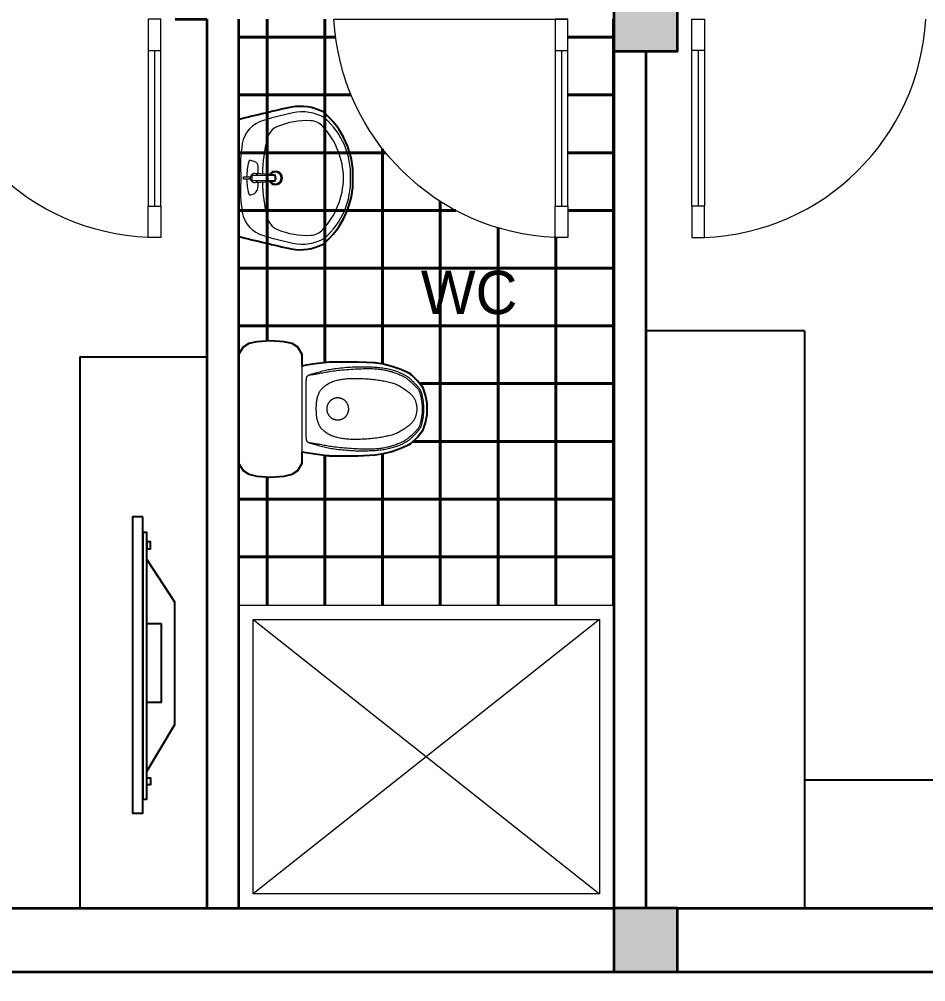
# Model space of a CAD drawing. Header units: millimetres. Extents: x -529782 to -142003, y -492574 to -273331.
# Drawn here: x -456182 to -453042, y -292472 to -289138 of the extents above; entities that cross this region are included whole.
import ezdxf

# ---------------------------------------------------------------- set-up
doc = ezdxf.new("R2010")
doc.units = ezdxf.units.MM
doc.header["$LTSCALE"] = 500
doc.header["$MEASUREMENT"] = 0
doc.header["$PDMODE"] = 3
doc.linetypes.add('CENTER', pattern=[2, 1.25, -0.25, 0.25, -0.25])
doc.linetypes.add('DASHED', pattern=[0.75, 0.5, -0.25])
doc.layers.get('0').update_dxf_attribs({"linetype": 'CONTINUOUS', "lineweight": 13})
doc.layers.get('Defpoints').update_dxf_attribs({"color": 255, "linetype": 'CONTINUOUS', "lineweight": 13})
for name, color, linetype, lineweight in [('1.cat 30', 30, 'CONTINUOUS', 35), ('1.cot', 2, 'CONTINUOUS', 35), ('4.dim 08', 8, 'CONTINUOUS', 13), ('7.tim 67', 67, 'CENTER', 9), ('9.text \xad white', 7, 'CONTINUOUS', 15), ('CA.dim 08', 251, 'CONTINUOUS', 13), ('CA.noi that 15', 15, 'CONTINUOUS', 9), ('noithat', 15, 'CONTINUOUS', 9), ('RAT MANH', 250, 'CONTINUOUS', 40)]:
    doc.layers.add(name, color=color, linetype=linetype, lineweight=lineweight)
doc.layers.add('NTHT', color=5, linetype='CONTINUOUS')
doc.styles.add('CA.JSC1', font='')
doc.styles.get("Standard").update_dxf_attribs({"font": 'txt.shx', "width": 0.9})
doc.styles.get('CA.JSC1').set_extended_font_data('.VnAvantH')
doc.dimstyles.new('CA 50', dxfattribs={"dimscale": 0, "dimtxt": 100, "dimasz": 50, "dimexe": 50, "dimexo": 0, "dimgap": 25, "dimtad": 1, "dimdec": 0, "dimzin": 0, "dimdsep": 46, "dimtxsty": 'Standard', "dimblk": 'ARCHTICK', "dimcen": 0.09, "dimdle": 50, "dimclrd": 256, "dimclre": 256, "dimclrt": 7, "dimadec": 0, "dimazin": 0, "dimtfac": 1, "dimtdec": 0, "dimtix": 1, "dimtmove": 2, "dimatfit": 3, "dimldrblk": 'DOT', "dimfxl": 1, "dimtolj": 1, "dimtzin": 0, "dimarcsym": 0})

# ---------------------------------------------------------------- blocks, each defined once
blk = doc.blocks.new('A$C2BDB356E')
at = {"layer": 'noithat', "color": 135, "linetype": 'Continuous'}
for p, q in [((0.0007344302721321583, 599.9999563574092), (0.0007344302721321583, 699.9999563574092)), ((0.0007344302721321583, 699.9999563574092), (40.00073443027213, 699.9999563574092)), ((40.00073443027213, 699.9999563574092), (40.00073443027213, 599.9999563574092)), ((40.00073443027213, 599.9999563574092), (0.0007344302721321583, 599.9999563574092)), ((0.0007344302721321583, 99.99995635740925), (0.0007344302721321583, -4.364259075373411e-05)), ((40.00073443027213, 99.99995635740925), (0.0007344302721321583, 99.99995635740925)), ((40.00073443027213, -4.364259075373411e-05), (40.00073443027213, 99.99995635740925)), ((0.0007344302721321583, -4.364259075373411e-05), (40.00073443027213, -4.364259075373411e-05))]:
    blk.add_line(p, q, dxfattribs=at)
at = {"layer": 'noithat', "color": 8, "linetype": 'Continuous'}
for p, q in [((0.0007344302721321583, 99.99995635740925), (0.0007344302721321583, 599.9999563574092)), ((20.00073443027213, 599.9999563574092), (20.00073443027213, 99.99995635740925)), ((40.00073443027213, 599.9999563574092), (40.00073443027213, 99.99995635740925))]:
    blk.add_line(p, q, dxfattribs=at)
at = {"layer": 'noithat', "color": 1, "linetype": 'Continuous'}
blk.add_arc((10.18820847296689, 740.3098040898665), 740.9098847954065, 272.306074052381, 356.8812333185894, dxfattribs=at)
blk = doc.blocks.new('XB')
at = {"layer": 'CA.noi that 15'}
for points in [[(-9.094947017729282e-13, -244.9999999999995), (208.8954361495862, -244.9999999999995), (237.2925287717289, -227.394719377834), (251.4910685635441, -206.0861382490939), (258.5903449787074, -175.3070756266006), (262.5, -122.5), (258.5903449787074, -69.69292437339845), (251.4910685635441, -38.91386175090565), (237.2925287717289, -17.60528062216554), (208.8954361495862, 0), (0, 0), (-208.8954361495871, 0), (-237.2925287717308, -17.60528062216554), (-251.4910685635441, -38.91386175090565), (-258.5903449787093, -69.69292437339845), (-262.5, -122.5), (-258.5903449787093, -175.3070756266006), (-251.4910685635441, -206.0861382490939), (-237.2925287717308, -227.394719377834), (-208.8954361495871, -244.9999999999995)], [(-38.12755352953536, -702.979022871189), (-42.16950027680332, -702.2574803312175), (-45.98567134152245, -701.5074583245412), (-49.5790804289777, -700.729298482966), (-52.95274124445359, -699.923342438298), (-56.10966749323461, -699.0899318223428), (-59.05287288060572, -698.2294082669064), (-61.78537111185051, -697.3421134037942), (-64.3101758922553, -696.4283888648126), (-66.63704503162444, -695.4842888694538), (-68.80271275785026, -694.4887179879563), (-70.8506574033454, -693.4162933782457), (-72.82435730052384, -692.2416321982466), (-74.76729078179778, -690.9393516058847), (-76.72293617958121, -689.4840687590852), (-78.73477182628676, -687.8504008157729), (-80.84627605432661, -686.0129649338735), (-83.08950568948694, -683.9562778420052), (-85.45083153103633, -681.7044545515585), (-87.90520287161507, -679.2915096446175), (-90.42756900386439, -676.7514577032659), (-92.99287922042413, -674.1183133095876), (-95.5760828139355, -671.4260910456665), (-98.15212907703881, -668.7088054935864), (-100.6959673023753, -666.0004712354312), (-103.1858272320546, -663.3276435114369), (-105.6130604060691, -660.6870401944493), (-107.9722988138788, -658.0679198154658), (-110.2581744449449, -655.4595409054846), (-112.4653192887295, -652.8511619955034), (-114.5883653346928, -650.2320416165201), (-116.6219445722963, -647.5914382995325), (-118.5606889910014, -644.918610575538), (-120.4025110318612, -642.2016234906052), (-122.1584449422976, -639.4237681510833), (-123.8428054213264, -636.5671421783916), (-125.4699071679611, -633.6138431939492), (-127.0540648812166, -630.5459688191759), (-128.6095932601074, -627.3456166754909), (-130.1508070036484, -623.9948843843138), (-131.6920208108545, -620.4758695670637), (-133.2430760365014, -616.7781291724755), (-134.7959206584151, -612.9210574585438), (-136.3380293101827, -608.9315080105787), (-137.8568766253916, -604.83633441389), (-139.3399372376293, -600.6623902537879), (-140.7746857804832, -596.4365291155823), (-142.1485968875409, -592.185604584583), (-143.4491451923891, -587.9364702461), (-144.6667875602297, -583.7076252386182), (-145.8039097827204, -579.4841509133203), (-146.8658798831329, -575.2427741745635), (-147.8580658847395, -570.9602219267051), (-148.785835810811, -566.6132210741032), (-149.6545576846197, -562.1784985211145), (-150.4695995294378, -557.6327811720967), (-151.2363293685362, -552.9527959314073), (-151.9580276641186, -548.1167615624722), (-152.629624634113, -543.1088642649927), (-153.243962935378, -537.9147820977378), (-153.793885224773, -532.5201931194772), (-154.2722341591575, -526.9107753889803), (-154.6718523953905, -521.0722069650169), (-154.9855825903305, -514.9901659063564), (-155.206267400838, -508.6503302717686), (-155.3288370405953, -502.0428537262937), (-155.3565719505846, -495.1757923600576), (-155.2948401286117, -488.0616778694568), (-155.1490095724821, -480.7130419508885), (-154.9244482800023, -473.1424163007491), (-154.6265242489781, -465.3623326154357), (-154.260605477215, -457.3853225913447), (-153.8320599625199, -449.2239179248729), (-153.3459574805975, -440.8998998787533), (-152.8061749187523, -432.4720479810615), (-152.2162909421882, -424.0083913262081), (-151.5798842161098, -415.5769590086052), (-150.9005334057201, -407.2457801226633), (-150.1818171762238, -399.0828837627946), (-149.4273141928243, -391.1562990234102), (-148.6406031207257, -383.534054998921), (-147.8249644072762, -376.2686653779242), (-146.9824856283994, -369.3505822257575), (-146.1149561421635, -362.7547422019452), (-145.2241653066358, -356.456081966011), (-144.3119024798848, -350.4295381774787), (-143.3799570199776, -344.6500474958711), (-142.4301182849822, -339.0925465807131), (-141.464175632967, -333.731972091528), (-140.4860059703346, -328.5489297761337), (-139.5078363968332, -323.5467017355263), (-138.543981560545, -318.7342391589959), (-137.6087561095533, -314.1204932358332), (-136.7164746919402, -309.714415155328), (-135.8814519557895, -305.5249561067712), (-135.118002549184, -301.5610672794523), (-134.4404411202063, -297.8316998626624), (-133.8589072117784, -294.3443131779031), (-133.3668399461826, -291.1003990755235), (-132.9535033405396, -288.0999575380847), (-132.6081614119707, -285.3429885481473), (-132.3200781775963, -282.8294920882727), (-132.0785176545382, -280.5594681410216), (-131.8727438599171, -278.5329166889551), (-131.6920208108545, -276.7498377146335), (-131.5259107402044, -275.2054572376469), (-131.3651687437582, -273.8759054257011), (-131.2008481330399, -272.7325384835308), (-131.0240022195735, -271.7467126158699), (-130.8256843148829, -270.8897840274535), (-130.5969477304934, -270.1331089230157), (-130.3288457779286, -269.448043507291), (-130.0124317687128, -268.8059439850144), (-129.6408465754389, -268.1829405209846), (-129.2155813149752, -267.5742591202588), (-128.7402146652589, -266.9798997479588), (-128.2183253042263, -266.3998623692069), (-127.6534919098149, -265.8341469491243), (-127.0492931599611, -265.2827534528333), (-126.4093077326015, -264.7456818454552), (-125.7371143056739, -264.2229320921119), (-125.0348004402467, -263.7153992861558), (-124.2984892299155, -263.2275590338577), (-123.5228126514098, -262.764782069718), (-122.7024026814565, -262.332439128239), (-121.8318912967848, -261.9359009439208), (-120.9059104741223, -261.5805382512649), (-119.9190921901977, -261.2717217847726), (-118.8660684217393, -261.0148222789444), (-117.7120723731346, -260.8131218522158), (-116.3047421594129, -260.6615481587573), (-114.462317123262, -260.5529402366724), (-112.0030366073711, -260.4801371240665), (-108.7451399544289, -260.4359778590429), (-104.506866507123, -260.4133014797067), (-99.10645560814328, -260.4049470241616), (-92.36214660017686, -260.4037535305124), (-84.1542568264299, -260.4037535305124), (-74.61141563217325, -260.4037535305124), (-63.92433036319335, -260.4037535305124), (-52.28370836527756, -260.4037535305124), (-39.88025698421325, -260.4037535305124), (-26.90468356578731, -260.4037535305124), (-13.54769545578711, -260.4037535305124), (0, -260.4037535305124), (13.54769545578711, -260.4037535305124), (26.90468356578731, -260.4037535305124), (39.88025698421325, -260.4037535305124), (52.28370836527756, -260.4037535305124), (63.92433036319335, -260.4037535305124), (74.6114156321728, -260.4037535305124), (84.1542568264299, -260.4037535305124), (92.3621466001764, -260.4037535305124), (99.10645560814191, -260.4049470241616), (104.5068665071221, -260.4133014797067), (108.7451399544275, -260.4359778590429), (112.0030366073702, -260.4801371240665), (114.4623171232611, -260.5529402366728), (116.3047421594119, -260.6615481587573), (117.7120723731337, -260.8131218522162), (118.8660684217389, -261.0148222789444), (119.9190921901977, -261.2717217847726), (120.9059104741223, -261.5805382512649), (121.8318912967848, -261.9359009439208), (122.7024026814565, -262.332439128239), (123.5228126514098, -262.764782069718), (124.2984892299155, -263.2275590338577), (125.0348004402467, -263.7153992861558), (125.7371143056739, -264.2229320921119), (126.409307732602, -264.7456818454552), (127.0492931599611, -265.2827534528328), (127.6534919098149, -265.8341469491243), (128.2183253042263, -266.3998623692064), (128.7402146652589, -266.9798997479588), (129.2155813149752, -267.5742591202584), (129.6408465754384, -268.1829405209842), (130.0124317687118, -268.8059439850144), (130.3288457779277, -269.448043507291), (130.5969477304925, -270.1331089230157), (130.8256843148824, -270.8897840274535), (131.0240022195726, -271.7467126158699), (131.200848133039, -272.7325384835308), (131.3651687437577, -273.8759054257011), (131.5259107402039, -275.2054572376469), (131.6920208108536, -276.7498377146335), (131.8727438599167, -278.5329166889551), (132.0785176545378, -280.5594681410216), (132.3200781775959, -282.8294920882727), (132.6081614119698, -285.3429885481473), (132.9535033405391, -288.0999575380847), (133.3668399461822, -291.1003990755235), (133.8589072117779, -294.3443131779031), (134.4404411202054, -297.8316998626624), (135.1180025491835, -301.5610672794523), (135.8814519557895, -305.5249561067712), (136.7164746919402, -309.714415155328), (137.6087561095528, -314.1204932358332), (138.543981560545, -318.7342391589959), (139.5078363968328, -323.5467017355263), (140.4860059703346, -328.5489297761337), (141.464175632967, -333.731972091528), (142.4301182849822, -339.0925465807131), (143.3799570199776, -344.6500474958711), (144.3119024798848, -350.4295381774782), (145.2241653066358, -356.456081966011), (146.1149561421635, -362.7547422019452), (146.9824856283994, -369.3505822257575), (147.8249644072762, -376.2686653779238), (148.6406031207248, -383.534054998921), (149.4273141928234, -391.1562990234102), (150.1818171762225, -399.0828837627951), (150.9005334057192, -407.2457801226637), (151.5798842161084, -415.5769590086052), (152.2162909421872, -424.0083913262083), (152.8061749187514, -432.4720479810617), (153.3459574805961, -440.8998998787536), (153.832059962519, -449.2239179248729), (154.2606054772145, -457.3853225913444), (154.6265242489771, -465.3623326154354), (154.9244482800013, -473.1424163007489), (155.1490095724812, -480.7130419508883), (155.2948401286108, -488.0616778694566), (155.3565719505837, -495.1757923600574), (155.3288370405944, -502.0428537262935), (155.2062674008371, -508.6503302717686), (154.9855825903301, -514.9901659063567), (154.6718523953896, -521.0722069650171), (154.2722341591571, -526.9107753889805), (153.7938852247726, -532.5201931194774), (153.2439629353771, -537.914782097738), (152.6296246341121, -543.1088642649929), (151.9580276641182, -548.1167615624724), (151.2363293685357, -552.9527959314073), (150.4695995294369, -557.6327811720967), (149.6545576846192, -562.1784985211145), (148.7858358108101, -566.6132210741032), (147.8580658847386, -570.9602219267051), (146.8658798831325, -575.2427741745635), (145.8039097827195, -579.4841509133203), (144.6667875602288, -583.7076252386182), (143.4491451923882, -587.9364702461), (142.14859688754, -592.185604584583), (140.7746857804827, -596.4365291155821), (139.3399372376289, -600.6623902537879), (137.8568766253911, -604.83633441389), (136.3380293101818, -608.9315080105785), (134.7959206584142, -612.9210574585436), (133.243076036501, -616.7781291724755), (131.6920208108536, -620.4758695670637), (130.150807003648, -623.9948843843138), (128.609593260107, -627.3456166754909), (127.0540648812162, -630.5459688191759), (125.4699071679606, -633.6138431939492), (123.8428054213259, -636.5671421783916), (122.1584449422976, -639.4237681510833), (120.4025110318607, -642.2016234906055), (118.5606889910014, -644.918610575538), (116.6219445722963, -647.5914382995322), (114.5883653346928, -650.2320416165198), (112.4653192887295, -652.8511619955034), (110.2581744449449, -655.4595409054846), (107.9722988138783, -658.0679198154658), (105.6130604060686, -660.6870401944491), (103.1858272320546, -663.3276435114367), (100.6959673023744, -666.0004712354312), (98.15212907703835, -668.7088054935864), (95.57608281393459, -671.4260910456667), (92.99287922042322, -674.1183133095876), (90.42756900386348, -676.7514577032659), (87.90520287161416, -679.2915096446177), (85.45083153103542, -681.7044545515587), (83.08950568948603, -683.9562778420052), (80.84627605432615, -686.0129649338735), (78.7347718262854, -687.8504008157729), (76.7229361795803, -689.4840687590852), (74.76729078179687, -690.9393516058847), (72.82435730052293, -692.2416321982466), (70.85065740334448, -693.4162933782457), (68.80271275784935, -694.4887179879563), (66.63704503162353, -695.4842888694538), (64.31017589225439, -696.4283888648126), (61.78537111185005, -697.3421134037944), (59.05287288060526, -698.2294082669064), (56.10966749323416, -699.0899318223428), (52.95274124445314, -699.923342438298), (49.5790804289777, -700.7292984829662), (45.98567134152245, -701.5074583245412), (42.16950027680332, -702.2574803312175), (38.12755352953536, -702.979022871189), (33.86208612422843, -703.6693188547154), (29.3964280045675, -704.3158993603165), (24.75917784403191, -704.903870008578), (19.97893431610009, -705.4183364200853), (15.0842960942523, -705.8444042154238), (10.10386185196649, -706.1671790151788), (5.066230262722911, -706.371766439936), (0, -706.4432721102805), (-5.066230262722911, -706.3717664399362), (-10.10386185196694, -706.167179015179), (-15.0842960942523, -705.844404215424), (-19.97893431610055, -705.4183364200856), (-24.75917784403191, -704.9038700085782), (-29.3964280045675, -704.3158993603167), (-33.86208612422888, -703.6693188547156)]]:
    blk.add_lwpolyline(points, close=True, dxfattribs=at)
for points in [[(-165.1062985557201, -244.9999999999995), (-166.1219445572806, -250.8416357187966), (-167.1349270092719, -256.8371154334773), (-168.1425823621239, -262.970512615781), (-169.1422470662683, -269.225900737446), (-170.1312575721345, -275.5873532702112), (-171.1069503301537, -282.038943685815), (-172.0666617907568, -288.5647454559962), (-173.0077284043732, -295.1488320524936), (-173.9261723287027, -301.7949924241848), (-174.8127585505144, -308.5858774284998), (-175.6569377638452, -315.6238534000081), (-176.4481606627337, -323.0112866732793), (-177.1758779412162, -330.850543582882), (-177.8295402933304, -339.2439904633866), (-178.3985984131141, -348.2939936493613), (-178.8725029946049, -358.102919475376), (-179.2436389773852, -368.7243043659037), (-179.5161282832223, -380.0163651050348), (-179.6970270794277, -391.7884885667627), (-179.7933915333138, -403.8500616250817), (-179.8122778121924, -416.0104711539857), (-179.760742083376, -428.0791040274685), (-179.6458405141771, -439.8653471195244), (-179.4746292719069, -451.1785873041474), (-179.2533546610703, -461.8626614537495), (-178.98502353494, -471.8992064344154), (-178.6718328839806, -481.3043091106485), (-178.315979698657, -490.0940563469517), (-177.9196609694341, -498.284535007828), (-177.4850736867775, -505.8918319577806), (-177.0144148411509, -512.9320340613126), (-176.50988142302, -519.4212281829268), (-175.9729947203023, -525.3836363402806), (-175.4025732107275, -530.8760211636481), (-174.7967596694789, -535.9632804364571), (-174.1536968717392, -540.7103119421361), (-173.471527592691, -545.1820134641127), (-172.7483946075167, -549.4432827858154), (-171.9824406913999, -553.5590176906721), (-171.1718086195233, -557.5941159621113), (-170.3145924191049, -561.6039833121226), (-169.4086911255076, -565.6060571669443), (-168.4519550261293, -569.608282881376), (-167.4422344083678, -573.6186058102182), (-166.3773795596212, -577.6449713082707), (-165.2552407672879, -581.6953247303331), (-164.0736683187656, -585.7776114312057), (-162.8305125014526, -589.8997767656886), (-161.5239818839364, -594.0681097527197), (-160.1537181595618, -598.2822740677902), (-158.7197213028621, -602.5402770505295), (-157.2219912883729, -606.8401260405665), (-155.6605280906274, -611.1798283775308), (-154.0353316841597, -615.5573914010517), (-152.3464020435044, -619.9708224507583), (-150.5937391431949, -624.4181288662801), (-148.7753513010953, -628.8939968720954), (-146.8812802083817, -633.3798282320818), (-144.8995758995607, -637.8537035949657), (-142.8182884091379, -642.2937036094736), (-140.6254677716192, -646.6779089243321), (-138.3091640215112, -650.984400188268), (-135.8574271933189, -655.1912580500075), (-133.2583073215487, -659.2765631582772), (-130.5048978783552, -663.223239712564), (-127.6104660864867, -667.0335861153935), (-124.5933226063403, -670.7147443200515), (-121.4717780983128, -674.2738562798238), (-118.2641432228015, -677.7180639479961), (-114.9887286402031, -681.0545092778541), (-111.6638450109144, -684.2903342226839), (-108.3078029953335, -687.4326807357709), (-104.9359131091373, -690.4847781852043), (-101.5514852891311, -693.434205598287), (-98.15482932739951, -696.2646294171252), (-94.74625501602941, -698.959716083825), (-91.32607214710515, -701.5031320404926), (-87.89459051271297, -703.878543729234), (-84.45211990493863, -706.0696175921555), (-80.9989701158679, -708.0600200713632), (-77.53448409257226, -709.8401268272021), (-74.05413740207132, -711.4271503929733), (-70.55243876637178, -712.8450125202169), (-67.02389690747941, -714.1176349604723), (-63.46302054740045, -715.2689394652796), (-59.86431840814066, -716.3228477861787), (-56.22229921170629, -717.3032816747093), (-52.53147168010355, -718.2341628824117), (-48.7915933020272, -719.1338467552746), (-45.02341663292509, -719.998423017083), (-41.25294299493362, -720.8184149860715), (-37.50617371018961, -721.5843459804744), (-33.809110100829, -722.2867393185259), (-30.18775348898907, -722.9161183184601), (-26.66810519680575, -723.4630062985116), (-23.27616654641542, -723.9179265769146), (-20.03040299451732, -724.2750953435188), (-16.91913653605752, -724.5435002746356), (-13.92315330054498, -724.7358219181917), (-11.02323941748864, -724.8647408221141), (-8.200181016396982, -724.9429375343291), (-5.434764226779407, -724.9830926027639), (-2.707775178143947, -724.9978865753451), (0, -724.9999999999998), (2.707775178144402, -724.9978865753453), (5.434764226779407, -724.9830926027639), (8.200181016397437, -724.9429375343293), (11.02323941748909, -724.8647408221141), (13.92315330054544, -724.735821918192), (16.91913653605798, -724.5435002746358), (20.03040299451732, -724.2750953435191), (23.27616654641542, -723.9179265769146), (26.66810519680575, -723.4630062985118), (30.18775348898862, -722.9161183184601), (33.809110100829, -722.2867393185259), (37.50617371018916, -721.5843459804744), (41.25294299493316, -720.8184149860717), (45.02341663292418, -719.9984230170833), (48.79159330202629, -719.1338467552746), (52.53147168010264, -718.2341628824117), (56.22229921170538, -717.3032816747095), (59.8643184081393, -716.3228477861787), (63.46302054739908, -715.2689394652796), (67.02389690747805, -714.1176349604723), (70.55243876637087, -712.8450125202169), (74.05413740207041, -711.4271503929735), (77.53448409257089, -709.8401268272023), (80.99897011586654, -708.0600200713632), (84.45211990493772, -706.0696175921555), (87.89459051271206, -703.878543729234), (91.32607214710424, -701.5031320404926), (94.7462550160285, -698.959716083825), (98.15482932739906, -696.2646294171252), (101.5514852891301, -693.434205598287), (104.9359131091369, -690.4847781852043), (108.3078029953326, -687.4326807357709), (111.6638450109144, -684.2903342226839), (114.9887286402027, -681.0545092778541), (118.2641432228011, -677.7180639479961), (121.4717780983124, -674.2738562798238), (124.5933226063398, -670.7147443200515), (127.6104660864862, -667.0335861153935), (130.5048978783548, -663.223239712564), (133.2583073215483, -659.2765631582772), (135.8574271933185, -655.1912580500073), (138.3091640215102, -650.9844001882677), (140.6254677716188, -646.6779089243321), (142.818288409137, -642.2937036094734), (144.8995758995597, -637.8537035949655), (146.8812802083812, -633.3798282320818), (148.7753513010944, -628.8939968720954), (150.5937391431944, -624.4181288662801), (152.3464020435035, -619.9708224507583), (154.0353316841588, -615.5573914010517), (155.6605280906265, -611.1798283775311), (157.221991288372, -606.8401260405667), (158.7197213028617, -602.5402770505295), (160.1537181595609, -598.2822740677905), (161.5239818839359, -594.0681097527199), (162.8305125014522, -589.8997767656886), (164.0736683187652, -585.7776114312057), (165.2552407672874, -581.6953247303331), (166.3773795596207, -577.6449713082707), (167.4422344083673, -573.6186058102182), (168.4519550261289, -569.608282881376), (169.4086911255076, -565.6060571669443), (170.3145924191049, -561.6039833121226), (171.1718086195233, -557.5941159621113), (171.9824406914004, -553.5590176906721), (172.7483946075172, -549.4432827858154), (173.471527592691, -545.1820134641127), (174.1536968717392, -540.7103119421361), (174.7967596694793, -535.9632804364571), (175.402573210728, -530.8760211636481), (175.9729947203023, -525.3836363402806), (176.50988142302, -519.4212281829268), (177.0144148411509, -512.9320340613126), (177.4850736867775, -505.8918319577806), (177.9196609694341, -498.284535007828), (178.315979698657, -490.0940563469517), (178.6718328839806, -481.3043091106485), (178.98502353494, -471.8992064344154), (179.2533546610703, -461.8626614537495), (179.4746292719069, -451.1785873041474), (179.6458405141771, -439.8653471195246), (179.7607420833765, -428.0791040274687), (179.8122778121929, -416.0104711539857), (179.7933915333138, -403.8500616250817), (179.6970270794277, -391.7884885667627), (179.5161282832223, -380.0163651050348), (179.2436389773852, -368.7243043659037), (178.8725029946049, -358.102919475376), (178.3985984131141, -348.2939936493613), (177.8295402933304, -339.2439904633861), (177.1758779412157, -330.850543582882), (176.4481606627332, -323.0112866732788), (175.6569377638452, -315.6238534000076), (174.812758550514, -308.5858774284993), (173.9261723287023, -301.7949924241843), (173.0077284043728, -295.1488320524936), (172.0666617907559, -288.5647454559962), (171.1069503301528, -282.038943685815), (170.1312575721336, -275.5873532702108), (169.1422470662674, -269.225900737446), (168.142582362123, -262.970512615781), (167.134927009271, -256.8371154334773), (166.1219445572797, -250.8416357187962), (165.1062985557191, -244.9999999999995)], [(-131.5559073152158, -274.3435331070255), (-133.4373528535457, -281.4262593174385), (-135.2752964205611, -288.1495734227433), (-137.0622799096209, -294.5535544857125), (-138.7908452140855, -300.6782815691176), (-140.4535342273143, -306.5638337357304), (-142.0428888426668, -312.2502900483228), (-143.5514509535024, -317.7777295696669), (-144.9717624531804, -323.1862313625347), (-146.2993676057627, -328.5204601755954), (-147.541820158116, -333.8434235011073), (-148.7096762278084, -339.2227145172278), (-149.8134919324093, -344.7259264021122), (-150.8638233894867, -350.420652333918), (-151.8712267166093, -356.3744854908009), (-152.8462580313458, -362.6550190509174), (-153.7994734512645, -369.3298461924237), (-154.7375585200389, -376.4374574713493), (-155.6517164857614, -383.8999329552144), (-156.5292800226293, -391.6102500894135), (-157.3575818048403, -399.4613863193395), (-158.1239545065905, -407.3463190903863), (-158.8157308020782, -415.1580258479476), (-159.4202433655, -422.7894840374163), (-159.9248248710537, -430.1336711041865), (-160.32103043487, -437.11032013521), (-160.617304940818, -443.7461867836707), (-160.8263157147003, -450.0947823443112), (-160.96073008232, -456.2096181118736), (-161.033215369479, -462.1442053811002), (-161.056438901981, -467.9520554467333), (-161.0430680056279, -473.6866796035154), (-161.005770006223, -479.4015891461886), (-160.9536935258352, -485.1404380246559), (-160.8819123715971, -490.9074508094643), (-160.7819816469068, -496.6969947263208), (-160.6454564551632, -502.5034370009332), (-160.4638918997648, -508.3211448590089), (-160.2288430841099, -514.144485526255), (-159.9318651115977, -519.9678262283796), (-159.5645130856265, -525.7855341910897), (-159.1197495944834, -531.5908031490817), (-158.5961671660125, -537.3721328730078), (-157.993765812947, -543.116849642508), (-157.3125455480199, -548.8122797372234), (-156.5525063839636, -554.4457494367946), (-155.7136483335112, -560.0045850208619), (-154.7959714093963, -565.4761127690665), (-153.7994756243502, -570.8476589610489), (-152.7255684696306, -576.1063151753406), (-151.581287350582, -581.2382341860389), (-150.3750771510731, -586.229334066132), (-149.1153827549729, -591.0655328886078), (-147.8106490461491, -595.7327487264549), (-146.4693209084712, -600.2168996526614), (-145.099843225807, -604.5039037402153), (-143.7106608820254, -608.5796790621046), (-142.3092804377352, -612.4355417615955), (-140.8994551605083, -616.0844002630622), (-139.4839999946566, -619.5445610611566), (-138.0657298844931, -622.8343306505305), (-136.647459774329, -625.9720155258358), (-135.2320046084774, -628.9759221817246), (-133.8221793312505, -631.8643571128487), (-132.4207988869603, -634.65562681386), (-131.0278632628738, -637.3659254926833), (-129.6321126180778, -640.0029982103385), (-128.219472154613, -642.5724777411176), (-126.7758670745202, -645.0799968593135), (-125.287222579841, -647.5311883392185), (-123.7394638726169, -649.9316849551251), (-122.1185161548879, -652.287119481326), (-120.4103046286959, -654.6031246921139), (-118.6045077785084, -656.8858027581853), (-116.7058172184998, -659.1431334358554), (-114.7226778452723, -661.3835658778432), (-112.6635345554268, -663.6155492368684), (-110.5368322455652, -665.8475326656499), (-108.3510158122886, -668.0879653169068), (-106.1145301521983, -670.3452963433588), (-103.8358201618958, -672.6279748977247), (-101.524034474061, -674.9392867577426), (-99.19113666568501, -677.2618642012237), (-96.84979404983869, -679.573176130998), (-94.51267393959051, -681.8506914498951), (-92.1924436480117, -684.0718790607452), (-89.90177048817122, -686.2142078663778), (-87.65332177313894, -688.255146769623), (-85.45976481598518, -690.1721646733104), (-83.33071738979743, -691.9476591628625), (-81.26359910773408, -693.5837425540708), (-79.25278004297252, -695.0874558453195), (-77.29263026868921, -696.4658400349924), (-75.37751985806017, -697.725936121474), (-73.50181888426323, -698.8747851031483), (-71.65989742047441, -699.9194279783992), (-69.84612553987017, -700.8669057456109), (-68.05131443314622, -701.7252539022481), (-66.25203976107105, -702.5064859420986), (-64.4213183019333, -703.2236098580311), (-62.53216683401934, -703.8896336429139), (-60.5576021356178, -704.5175652896155), (-58.47064098501596, -705.1204127910046), (-56.2443001605011, -705.7111841399494), (-53.85159644036139, -706.3028873293185), (-51.2728408186108, -706.9049700800333), (-48.51752115217323, -707.5126390252271), (-45.60241951369881, -708.1175405260851), (-42.5443179758372, -708.7113209437937), (-39.35999861123992, -709.2856266395383), (-36.06624349255617, -709.8321039745049), (-32.67983469243654, -710.3423993098793), (-29.21755428353163, -710.8081590068475), (-25.69461835838592, -711.22233006893), (-22.1199790891219, -711.5830620689878), (-18.50102266775639, -711.8898052222169), (-14.84513528630623, -712.1420097438136), (-11.15970313678918, -712.3391258489735), (-7.452112411220696, -712.4806037528926), (-3.729749301618995, -712.5658936707671), (0, -712.5944458177928), (3.729749301618995, -712.5658936707671), (7.452112411220696, -712.4806037528926), (11.15970313678872, -712.3391258489735), (14.84513528630623, -712.1420097438136), (18.50102266775593, -711.8898052222169), (22.11997908912144, -711.5830620689878), (25.69461835838547, -711.22233006893), (29.21755428353072, -710.8081590068475), (32.67983469243563, -710.3423993098795), (36.06624349255526, -709.8321039745051), (39.35999861123901, -709.2856266395386), (42.54431797583675, -708.7113209437939), (45.6024195136979, -708.1175405260853), (48.51752115217278, -707.5126390252271), (51.27284081861035, -706.9049700800335), (53.85159644036094, -706.3028873293185), (56.24430016050064, -705.7111841399492), (58.47064098501551, -705.1204127910044), (60.55760213561734, -704.5175652896155), (62.53216683401934, -703.8896336429139), (64.42131830193284, -703.2236098580311), (66.25203976107059, -702.5064859420986), (68.05131443314576, -701.7252539022481), (69.84612553986926, -700.8669057456109), (71.6598974204735, -699.9194279783992), (73.50181888426232, -698.8747851031483), (75.37751985805971, -697.7259361214742), (77.2926302686883, -696.4658400349927), (79.25278004297161, -695.0874558453195), (81.26359910773363, -693.5837425540708), (83.33071738979652, -691.9476591628625), (85.45976481598473, -690.1721646733104), (87.65332177313849, -688.2551467696228), (89.90177048817031, -686.2142078663778), (92.1924436480108, -684.071879060745), (94.51267393959006, -681.8506914498951), (96.84979404983778, -679.5731761309978), (99.19113666568455, -677.2618642012237), (101.52403447406, -674.9392867577424), (103.8358201618953, -672.6279748977247), (106.1145301521974, -670.3452963433585), (108.3510158122876, -668.0879653169065), (110.5368322455643, -665.8475326656496), (112.6635345554259, -663.6155492368682), (114.7226778452714, -661.3835658778432), (116.7058172184989, -659.1431334358554), (118.604507778507, -656.8858027581853), (120.4103046286946, -654.6031246921139), (122.1185161548865, -652.287119481326), (123.7394638726155, -649.9316849551253), (125.2872225798401, -647.5311883392185), (126.7758670745193, -645.0799968593135), (128.2194721546116, -642.5724777411178), (129.6321126180765, -640.0029982103385), (131.0278632628729, -637.3659254926836), (132.4207988869589, -634.65562681386), (133.8221793312491, -631.8643571128487), (135.2320046084765, -628.9759221817249), (136.6474597743281, -625.972015525836), (138.0657298844917, -622.8343306505305), (139.4839999946557, -619.5445610611566), (140.8994551605074, -616.0844002630622), (142.3092804377343, -612.4355417615957), (143.710660882025, -608.5796790621046), (145.0998432258066, -604.503903740215), (146.4693209084708, -600.2168996526611), (147.8106490461491, -595.7327487264547), (149.1153827549724, -591.0655328886075), (150.3750771510731, -586.2293340661317), (151.5812873505815, -581.2382341860387), (152.7255684696302, -576.1063151753403), (153.7994756243497, -570.8476589610489), (154.795971409395, -565.4761127690665), (155.7136483335103, -560.0045850208621), (156.5525063839623, -554.4457494367946), (157.3125455480185, -548.8122797372234), (157.9937658129456, -543.1168496425082), (158.5961671660111, -537.3721328730078), (159.1197495944821, -531.5908031490819), (159.5645130856251, -525.7855341910897), (159.9318651115968, -519.9678262283794), (160.228843084109, -514.1444855262548), (160.4638918997639, -508.3211448590087), (160.6454564551623, -502.503437000933), (160.7819816469059, -496.6969947263206), (160.8819123715962, -490.9074508094641), (160.9536935258348, -485.1404380246556), (161.0057700062225, -479.4015891461886), (161.043068005627, -473.6866796035156), (161.0564389019801, -467.9520554467335), (161.0332153694781, -462.1442053811004), (160.9607300823191, -456.2096181118739), (160.8263157146998, -450.0947823443114), (160.6173049408171, -443.746186783671), (160.3210304348695, -437.11032013521), (159.9248248710533, -430.1336711041865), (159.4202433654996, -422.7894840374161), (158.8157308020777, -415.1580258479471), (158.1239545065905, -407.3463190903863), (157.3575818048398, -399.4613863193395), (156.5292800226293, -391.6102500894135), (155.6517164857614, -383.8999329552144), (154.7375585200384, -376.4374574713488), (153.7994734512636, -369.3298461924237), (152.8462580313449, -362.6550190509174), (151.8712267166084, -356.3744854908009), (150.8638233894858, -350.420652333918), (149.8134919324084, -344.7259264021122), (148.7096762278079, -339.2227145172278), (147.5418201581151, -333.8434235011073), (146.2993676057617, -328.5204601755954), (144.97176245318, -323.1862313625347), (143.5514509535014, -317.7777295696674), (142.0428888426659, -312.2502900483232), (140.4535342273139, -306.5638337357304), (138.790845214085, -300.6782815691176), (137.0622799096204, -294.5535544857125), (135.2752964205602, -288.1495734227437), (133.4373528535452, -281.4262593174385), (131.5559073152153, -274.3435331070255)]]:
    blk.add_lwpolyline(points, dxfattribs=at)
at = {"layer": 'CA.noi that 15', "linetype": 'DASHED'}
blk.add_lwpolyline([(-18.918296805507, -683.4159208928668), (-21.30229448946966, -682.8767605735077), (-23.69334189788378, -682.282102838695), (-26.09247687880179, -681.619416009471), (-28.50073728027564, -680.8761684068779), (-30.91916095035685, -680.0398283519582), (-33.34878573709784, -679.0978641657541), (-35.79064948855103, -678.0377441693079), (-38.24579005276746, -676.8469366836619), (-40.71507230312454, -675.5135067752299), (-43.1986692142973, -674.0279064919112), (-45.69658078628618, -672.3811846269762), (-48.20880701909073, -670.5643899736954), (-50.7353479127114, -668.5685713253397), (-53.2762034671473, -666.3847774751798), (-55.83137368239932, -664.004057216486), (-58.40085855846746, -661.4174593425289), (-60.98346520694986, -658.6211049953156), (-63.57322918584032, -655.6314047117969), (-66.16299316473032, -652.4698413776596), (-68.74559981321272, -649.1578978785913), (-71.31389180087945, -645.7170571002785), (-73.86071179732198, -642.1688019284086), (-76.37890247213318, -638.5346152486686), (-78.86130649490451, -634.8359799467455), (-81.29987186468361, -631.0890081854516), (-83.68296789833539, -627.2883292360987), (-85.99806924218001, -623.4232016471235), (-88.23265054253852, -619.4828839669631), (-90.37418644573063, -615.4566347440546), (-92.41015159807694, -611.3337125268345), (-94.3280206458976, -607.10337586374), (-96.11526823551321, -602.7548833032081), (-97.76384235323712, -598.2807755062975), (-99.28358434535812, -593.6867215845548), (-100.6888088981573, -588.9816727621483), (-101.9938306979161, -584.1745802632465), (-103.2129644309171, -579.2743953120182), (-104.3605247834412, -574.2900691326317), (-105.4508264417705, -569.2305529492553), (-106.4981840921864, -564.1047979860577), (-107.5139301914787, -558.9172798609361), (-108.49746827847, -553.6545717667032), (-109.4452196624898, -548.2987712898996), (-110.3536056528683, -542.8319760170673), (-111.2190475589364, -537.2362835347467), (-112.0379666900235, -531.4937914294799), (-112.8067843554604, -525.5865972878073), (-113.5219218645766, -519.4967986962708), (-114.1803969793923, -513.2184281749974), (-114.7816132726839, -506.7932579784601), (-115.3255707699168, -500.2749952947181), (-115.8122694965573, -493.7173473118303), (-116.2417094780712, -487.1740212178554), (-116.613890739924, -480.6987242008529), (-116.9288133075825, -474.3451634488817), (-117.1864772065114, -468.1670461500007), (-117.3862860116101, -462.2043543225686), (-117.5252574955084, -456.4421693061424), (-117.5998129802701, -450.851847270578), (-117.6063737879576, -445.4047443857321), (-117.5413612406342, -440.0722168214606), (-117.4011966603634, -434.8256207476204), (-117.1823013692078, -429.6363123340675), (-116.8810966892306, -424.475647750658), (-116.4946003888181, -419.3218457520989), (-116.0222160216476, -414.1805754324978), (-115.4639435877189, -409.0643684708116), (-114.8197830870313, -403.9857565459988), (-114.0897345195858, -398.9572713370167), (-113.273797885382, -393.9914445228228), (-112.3719731844199, -389.1008077823753), (-111.3842604166998, -384.297892794631), (-110.3094666916977, -379.5937393707604), (-109.1416275567963, -374.9934198507799), (-107.873585668855, -370.5005147069169), (-106.4981836847328, -366.1186044114006), (-105.0082642612892, -361.8512694364586), (-103.3966700553833, -357.70209025432), (-101.6562437238736, -353.6746473372127), (-99.7798279236199, -349.7725211573647), (-97.7644404272528, -345.9998889381891), (-95.62379947048566, -342.3633149078364), (-93.37579840480521, -338.8699600456407), (-91.0383305816963, -335.5269853309374), (-88.62928935264517, -332.3415517430612), (-86.16656806913716, -329.3208202613469), (-83.66806008265803, -326.4719518651286), (-81.15165874469312, -323.8021075337419), (-78.62869650991024, -321.3154645080385), (-76.08426224570485, -319.0042650749383), (-73.49688392265443, -316.8577677828775), (-70.84508951133648, -314.8652311802944), (-68.10740698232848, -313.0159138156246), (-65.26236430620793, -311.2990742373054), (-62.28848945355276, -309.703970993774), (-59.16431039493955, -308.2198626334675), (-55.87593591573523, -306.8383946921208), (-52.43979806045809, -305.5607606546637), (-48.87990968841541, -304.390540993325), (-45.22028365891492, -303.3313161803321), (-41.4849328312639, -302.3866666879144), (-37.69787006476963, -301.5601729882997), (-33.88310821873984, -300.8554155537158), (-30.06466015248088, -300.2759748563917), (-26.26211311043608, -299.822149264653), (-22.47735187758462, -299.4811087312164), (-18.70783562404267, -299.2367411048954), (-14.951023519925, -299.0729342345044), (-11.20437473534685, -298.9735759688574), (-7.465348440422986, -298.9225541567685), (-3.73140380526911, -298.9037566470515), (0, -298.9010712885206), (3.73140380526911, -298.9037566470515), (7.465348440422986, -298.9225541567685), (11.20437473534685, -298.9735759688574), (14.951023519925, -299.0729342345044), (18.70783562404267, -299.2367411048954), (22.47735187758462, -299.4811087312164), (26.26211311043562, -299.822149264653), (30.06466015248043, -300.2759748563917), (33.88310821873893, -300.8554155537158), (37.69787006476918, -301.5601729882992), (41.48493283126345, -302.3866666879144), (45.22028365891401, -303.3313161803321), (48.8799096884145, -304.3905409933245), (52.43979806045718, -305.5607606546637), (55.87593591573432, -306.8383946921208), (59.16431039493909, -308.2198626334675), (62.28848945355185, -309.7039709937744), (65.26236430620747, -311.2990742373058), (68.10740698232757, -313.0159138156246), (70.84508951133557, -314.8652311802944), (73.49688392265352, -316.857767782878), (76.08426224570394, -319.0042650749383), (78.62869650990933, -321.3154645080385), (81.15165874469176, -323.8021075337419), (83.66806008265667, -326.4719518651286), (86.16656806913625, -329.3208202613464), (88.62928935264426, -332.3415517430608), (91.03833058169539, -335.5269853309374), (93.37579840480385, -338.8699600456407), (95.62379947048476, -342.363314907836), (97.76444042725143, -345.9998889381891), (99.77982792361945, -349.7725211573647), (101.6562437238731, -353.6746473372127), (103.3966700553824, -357.7020902543204), (105.0082642612888, -361.851269436459), (106.4981836847328, -366.1186044114006), (107.873585668855, -370.5005147069173), (109.1416275567963, -374.9934198507799), (110.3094666916973, -379.5937393707609), (111.3842604166998, -384.297892794631), (112.3719731844203, -389.1008077823749), (113.2737978853825, -393.9914445228228), (114.0897345195863, -398.9572713370167), (114.8197830870317, -403.9857565459988), (115.4639435877189, -409.0643684708116), (116.0222160216481, -414.1805754324973), (116.4946003888185, -419.3218457520989), (116.8810966892306, -424.475647750658), (117.1823013692074, -429.6363123340673), (117.401196660363, -434.8256207476202), (117.5413612406337, -440.0722168214606), (117.6063737879572, -445.4047443857319), (117.5998129802697, -450.8518472705778), (117.525257495508, -456.4421693061422), (117.3862860116096, -462.2043543225686), (117.186477206511, -468.1670461500007), (116.928813307582, -474.3451634488817), (116.613890739924, -480.6987242008529), (116.2417094780708, -487.1740212178554), (115.8122694965568, -493.7173473118303), (115.3255707699163, -500.2749952947181), (114.781613272683, -506.7932579784601), (114.1803969793918, -513.2184281749974), (113.5219218645761, -519.4967986962708), (112.8067843554595, -525.5865972878073), (112.037966690023, -531.4937914294799), (111.2190475589359, -537.2362835347469), (110.3536056528678, -542.8319760170673), (109.4452196624893, -548.2987712898998), (108.4974682784696, -553.6545717667032), (107.5139301914787, -558.9172798609363), (106.4981840921864, -564.1047979860577), (105.4508264417705, -569.2305529492553), (104.3605247834412, -574.2900691326315), (103.2129644309171, -579.2743953120182), (101.9938306979161, -584.1745802632465), (100.6888088981573, -588.981672762148), (99.28358434535812, -593.6867215845546), (97.76384235323712, -598.2807755062975), (96.11526823551321, -602.7548833032081), (94.3280206458976, -607.1033758637402), (92.41015159807694, -611.3337125268347), (90.37418644573063, -615.4566347440546), (88.23265054253852, -619.4828839669633), (85.99806924218001, -623.4232016471235), (83.68296789833494, -627.2883292360987), (81.29987186468315, -631.0890081854518), (78.86130649490406, -634.8359799467455), (76.37890247213227, -638.5346152486686), (73.86071179732107, -642.1688019284086), (71.31389180087854, -645.7170571002785), (68.74559981321181, -649.1578978785913), (66.16299316472941, -652.4698413776598), (63.57322918583941, -655.6314047117969), (60.98346520694895, -658.6211049953158), (58.40085855846701, -661.4174593425289), (55.83137368239932, -664.0040572164858), (53.2762034671473, -666.3847774751796), (50.73534791271095, -668.5685713253397), (48.20880701909073, -670.5643899736951), (45.69658078628572, -672.3811846269759), (43.1986692142973, -674.0279064919109), (40.71507230312409, -675.5135067752299), (38.24579005276655, -676.8469366836619), (35.79064948855012, -678.0377441693079), (33.34878573709739, -679.0978641657541), (30.9191609503564, -680.0398283519582), (28.50073728027473, -680.8761684068779), (26.09247687880134, -681.619416009471), (23.69334189788333, -682.282102838695), (21.3022944894692, -682.8767605735077), (18.918296805507, -683.4159208928668), (16.54035872519444, -683.90913174306), (14.16768103673166, -684.3540061396952), (11.79951225556852, -684.7451733657103), (9.43510089715528, -685.0772627040437), (7.073695476941339, -685.3449034376331), (4.714544510377891, -685.5427248494166), (2.356896512913863, -685.6653562223321), (0, -685.7074268393178), (-2.356896512913863, -685.6653562223321), (-4.714544510377891, -685.5427248494166), (-7.073695476941339, -685.3449034376331), (-9.435100897154825, -685.0772627040437), (-11.79951225556852, -684.7451733657103), (-14.16768103673166, -684.354006139695), (-16.54035872519444, -683.9091317430598)], close=True, dxfattribs=at)
blk.add_lwpolyline([(0, -423.546924966513, 1), (0, -339.0331935869726, 1)], format="xyb", close=True, dxfattribs=at)
blk = doc.blocks.new('_ArchTick')
at = {"color": 1, "linetype": 'ByBlock', "const_width": 0.150000081}
blk.add_lwpolyline([(-0.5000002699998731, -0.5000002699998731), (0.5000002699998731, 0.5000002699998731)], dxfattribs=at)
blk = doc.blocks.new('*D1989')
at = {"layer": '7.tim 67', "linetype": 'Continuous', "lineweight": -2, "transparency": 16777216}
for p, q in [((-449311.9635896764, -292437.5207308844), (-449311.9635896764, -293712.6593938951)), ((-454011.9635896764, -292590.0242494408), (-454011.9635896764, -293712.6593938951)), ((-454061.9635896764, -293662.6593938951), (-449261.9635896764, -293662.6593938951))]:
    blk.add_line(p, q, dxfattribs=at)
at = {"layer": 'Defpoints', "color": 0, "linetype": 'Continuous', "transparency": 16777216}
for p in [(-449311.9635896764, -292437.5207308844), (-454011.9635896764, -292590.0242494408), (-449311.9635896764, -293662.6593938951)]:
    blk.add_point(p, dxfattribs=at)
at = {"layer": '7.tim 67', "linetype": 'Continuous', "lineweight": -2, "transparency": 16777216, "xscale": 50, "yscale": 50, "zscale": 50, "rotation": 180}
blk.add_blockref('_ArchTick', (-454011.9635896764, -293662.6593938951), dxfattribs=at)
at = {"layer": '7.tim 67', "linetype": 'Continuous', "lineweight": -2, "transparency": 16777216, "xscale": 50, "yscale": 50, "zscale": 50}
blk.add_blockref('_ArchTick', (-449311.9635896764, -293662.6593938951), dxfattribs=at)
at = {"layer": '7.tim 67', "color": 7, "linetype": 'Continuous', "transparency": 16777216, "insert": (-451661.9635896764, -293587.6593938951), "char_height": 100, "attachment_point": 5}
blk.add_mtext('\\A1;4700', dxfattribs=at)
blk = doc.blocks.new('_DOT')
at = {"color": 1, "linetype": 'ByBlock'}
blk.add_line((-0.5, 0), (-1, 0), dxfattribs=at)
at = {"color": 1, "linetype": 'ByBlock', "const_width": 0.5}
blk.add_lwpolyline([(-0.25, 0, 1), (0.25, 0, 1)], format="xyb", close=True, dxfattribs=at)
blk = doc.blocks.new('*D1995')
at = {"layer": 'CA.dim 08', "lineweight": -2, "transparency": 16777216}
for p, q in [((-449311.9635896764, -292437.5207308844), (-449311.9635896764, -294047.3445767199)), ((-459211.9635896764, -292590.0242494408), (-459211.9635896764, -294047.3445767199)), ((-459261.9635896764, -293997.3445767199), (-449261.9635896764, -293997.3445767199))]:
    blk.add_line(p, q, dxfattribs=at)
at = {"layer": 'Defpoints', "color": 0, "transparency": 16777216}
for p in [(-449311.9635896764, -292437.5207308844), (-459211.9635896764, -292590.0242494408), (-449311.9635896764, -293997.3445767199)]:
    blk.add_point(p, dxfattribs=at)
at = {"layer": 'CA.dim 08', "lineweight": -2, "transparency": 16777216, "xscale": 50, "yscale": 50, "zscale": 50, "rotation": 180}
blk.add_blockref('_ArchTick', (-459211.9635896764, -293997.3445767199), dxfattribs=at)
at = {"layer": 'CA.dim 08', "lineweight": -2, "transparency": 16777216, "xscale": 50, "yscale": 50, "zscale": 50}
blk.add_blockref('_ArchTick', (-449311.9635896764, -293997.3445767199), dxfattribs=at)
at = {"layer": 'CA.dim 08', "color": 7, "transparency": 16777216, "insert": (-454261.9635896763, -293922.3445767199), "char_height": 100, "attachment_point": 5}
blk.add_mtext('\\A1;9900', dxfattribs=at)
blk = doc.blocks.new('LCD')
blk.add_lwpolyline([(-293.9348753131344, -78.38028329071676), (-173.8344623679295, 0), (173.8344623679295, 0), (305.4047792079509, -78.38028329073131)])
for points in [[(-112.6690302749921, -37.38028329072404), (110.8309697250079, -37.38028329072404), (110.8309697250079, -78.38028329072404), (-112.6690302749921, -78.38028329072404)], [(-370.1690302749921, -89.59505676757544), (384.3309697250079, -89.59505676757544), (384.3309697250079, -78.38028329072404), (-370.1690302749921, -78.38028329072404)], [(-344.1690302749921, -78.38028329072404), (-324.1690302749921, -78.38028329072404), (-324.1690302749921, -67.88028329072404), (-344.1690302749921, -67.88028329072404)], [(344.1690302749921, -78.38028329072404), (324.1690302749921, -78.38028329072404), (324.1690302749921, -67.88028329072404), (344.1690302749921, -67.88028329072404)], [(-414.6691140700132, -89.59505676757544), (-414.6691140700132, -118.3803559560329), (424.3031381051987, -118.3803559560329), (424.3031381051987, -89.59505676757544)]]:
    blk.add_lwpolyline(points, close=True)
blk = doc.blocks.new('LB')
at = {"layer": 'CA.noi that 15'}
for points in [[(-225.0000000000036, 0, 0.00715951552299166), (-273, -203.4897723640211, 0.1619198315888996), (-254.9308359635256, -324.6108444543647, 0.2300763948304888), (-9.094947017729282e-13, -439.9999999999989, 0.2300763948304889), (254.9308359635243, -324.6108444543647, 0.161919831588894), (273, -203.4897723640211, 0.007159515522987385), (225.0000000000023, 0)], [(216.4925451009931, -80.28914582800644, 0.2857762006744261), (116.4577819525553, -11.7264805697082, 0.05324895662298185), (4.547473508864641e-13, -8.717014769758407, 0.0532489566229818), (-116.457781952558, -11.72648056970911, 0.2857762006744263), (-216.4925451009949, -80.28914582800644, 0.0261188910767663), (-251, -208.1482769904169, 0.1828913300787753), (-231.6265457520908, -330.4339747134914, 0.2264730495886041), (-1.364242052659392e-12, -430.638764293589, 0.226473049588604), (231.6265457520908, -330.4339747134914, 0.1828913300787497), (251, -208.1482769904173, 0.02611889107674409)]]:
    blk.add_lwpolyline(points, format="xyb", close=True, dxfattribs=at)
for points in [[(-4.642100318369557, -30.54651999733323, 0.05091970351097123), (-60.43249699888611, -38.67063978293299, 0.4550738400397396), (-65.25905792041067, -46.36225864447033), (-61.14037776060513, -59.97870053259294, 0.2425177632962802), (-30.74250099478513, -74.75794050045897), (-16.69255750458069, -74.75794050045806)], [(16.69255750457887, -74.75794050045806), (43.55986075457076, -74.75794050045806, 0.3305759068137352), (63.47080706874431, -59.97870053259339), (67.5894872285503, -46.36225864446942, 0.4550738400397397), (62.7629263070271, -38.67063978293254, 0.04891794026142181), (4.642100318368648, -30.54651999733323)], [(9.524471682713738, -76.50839315901612, 0.7450101492190555), (-9.094947017729282e-13, -44.10808223062713, 0.7450101492190555), (-9.524471682715102, -76.50839315901612)], [(-17.48431541254058, -63.21405958222567), (-12.16060777981193, -140.454138731086, 0.3498836296653924), (12.16060777980829, -140.454138731086), (17.48431541253922, -63.21405958222567)], [(-15.52406878799718, -91.65469060038981, 0.05992485428890888), (-151.8340918766921, -109.640883800061, 0.2338672628618872), (-198.0378745664975, -149.3845572819522, 0.11430768862143), (-220.4523989751093, -277.4139925811553, 0.1955244708288293), (-198.3823421961002, -324.234444566411, 0.1833533645565591), (-3.410605131648481e-13, -403.8053916709545, 0.183353364556559), (198.3823421960981, -324.2344445664113, 0.1955244708288292), (220.4523989751087, -277.4139925811545, 0.1143076886214278), (198.0378745664973, -149.3845572819565, 0.2338672628618896), (151.8340918766912, -109.6408838000611, 0.05992485428890924), (15.52406878799502, -91.6546906003897)]]:
    blk.add_lwpolyline(points, format="xyb", dxfattribs=at)
for points in [[(-4.642100318370467, -18.86351208096585), (4.642100318368648, -18.86351208096585), (4.642100318368193, -42.40247154831923), (-4.642100318370467, -42.40247154831923)], [(9.524471682713283, -50.33124167318238), (-9.524471682714648, -50.33124167318238), (-9.524471682714648, -140), (9.524471682713283, -140)]]:
    blk.add_lwpolyline(points, close=True, dxfattribs=at)
for radius, start, end in [(26.54878672550494, 120.8988147049389, 59.10118529506399), (22.12788702186934, 126.8903920545422, 53.10960794546185)]:
    blk.add_arc((-9.094947017729282e-13, -141.8663260221169), radius, start, end, dxfattribs=at)

msp = doc.modelspace()

# ---------------------------------------------------------------- hatches: boundary and pattern name
at = {"layer": '1.cot'}
for points in [[(-453901.9635896764, -289027.5207308844), (-454121.9635896764, -289027.5207308844), (-454121.9635896764, -289247.5207308844), (-453901.9635896764, -289247.5207308844)], [(-453901.9635896764, -292217.5207308844), (-454121.9635896764, -292217.5207308844), (-454121.9635896764, -292437.5207308844), (-453901.9635896764, -292437.5207308844)]]:
    msp.add_hatch(color=256, dxfattribs=at).paths.add_polyline_path(points)
at = {"layer": 'RAT MANH'}
h = msp.add_hatch(dxfattribs=at)
h.set_pattern_fill('_USER', color=256, scale=200, angle=270, style=0, double=1, pattern_type=0)
h.set_pattern_definition([(270, (-145523.5924993914, 0), (200, -3.673940397442059e-14), []), (0, (-145523.5924993914, 0), (0, 200), [])])
h.paths.add_polyline_path([(-454121.9635896764, -289247.5207308844), (-454121.9635896764, -289137.5207308843), (-454231.9635896763, -289137.5207308843), (-454281.9635896764, -289137.5207308843), (-454281.9635896764, -289245.5207308801), (-454281.9635896764, -289785.5207308592), (-454281.9635896764, -289893.520730855), (-454325.1635910941, -289893.520730855), (-454325.1635873969, -289893.5207310039, -0.3867462177681341), (-455091.9635896778, -289137.5207308843), (-455141.9635896769, -289137.5207308843), (-455421.9635896764, -289137.5207308845), (-455421.9635896763, -290299.5148383498), (-455406.1188371163, -290273.9574549898), (-455386.9411141003, -290261.1787691771), (-455359.2399577402, -290254.7894204034), (-455311.713589676, -290251.2707308844), (-455264.1872216124, -290254.7894204034), (-455236.486065252, -290261.1787691771), (-455217.3083422362, -290273.9574549898), (-455201.4635896762, -290299.5148383497), (-455201.4635896762, -290338.925062184), (-455187.6410179689, -290336.4864463605), (-455156.7362804909, -290331.6092147136), (-455107.9393363047, -290325.5207308845), (-455009.532147181, -290325.5207308842), (-454949.3492415844, -290328.3577328158), (-454919.9777923504, -290333.0193634731), (-454891.5129008762, -290340.3614320518), (-454860.293347669, -290351.3745261182), (-454827.2373506283, -290366.0586574078), (-454802.4453468209, -290389.92037002), (-454782.6263241726, -290414.5221116433), (-454775.3067861607, -290439.7211300855), (-454769.4635896762, -290468.0478062461), (-454769.4635896762, -290487.5207308842), (-454769.4635896763, -290506.9936555222), (-454775.3067861609, -290535.3203316825), (-454782.6263241725, -290560.5193501249), (-454802.4453468209, -290585.1210917485), (-454827.2373506284, -290608.9828043607), (-454860.2933476686, -290623.6669356502), (-454891.5129008762, -290634.6800297171), (-454919.9777923505, -290642.0220982952), (-454949.3492415849, -290646.6837289526), (-455009.5321471817, -290649.5207308842), (-455107.9393363045, -290649.5207308844), (-455156.7362804913, -290643.4322470548), (-455187.6410179703, -290638.5550154074), (-455201.4635896762, -290636.1163995844), (-455201.4635896762, -290675.5266234188), (-455217.3083422362, -290701.0840067788), (-455236.486065252, -290713.8626925913), (-455264.1872216123, -290720.2520413651), (-455311.7135896761, -290723.7707308845), (-455359.2399577404, -290720.2520413651), (-455386.9411141004, -290713.8626925913), (-455406.1188371165, -290701.0840067787), (-455421.9635896763, -290675.5266234187), (-455421.9635896763, -291167.5207308844), (-454121.9635896764, -291167.5207308844)])

# ---------------------------------------------------------------- linework, layer by layer
at = {"layer": '1.cat 30'}
for p, q in [((-455641.9635896764, -289137.5207308845), (-455531.9635896764, -289137.5207308845)), ((-455531.9635896764, -289137.5207308845), (-455531.9635896763, -292217.5207308845)), ((-455421.9635896764, -289137.5207308844), (-455421.9635896762, -292217.5207308844)), ((-454011.9635896764, -289247.5207308844), (-454011.9635896763, -292217.5207308844))]:
    msp.add_line(p, q, dxfattribs=at)
for points in [[(-457156.9635896764, -282417.5207308844), (-458211.9635896763, -282417.5207308844), (-458211.9635896763, -282417.5207308844), (-459321.9635896764, -282417.5207308844), (-459321.9635896764, -292437.5207308844), (-448201.9635896764, -292437.5207308844), (-448201.9635896764, -291682.5207308844)], [(-459101.9635896764, -289137.5207308845), (-459101.9635896764, -292217.5207308844), (-454121.9635896764, -292217.5207308844)], [(-454121.9635896764, -289247.5207308844), (-454121.9635896764, -292217.5207308844)], [(-453901.9635896764, -292217.5207308844), (-448421.9635896764, -292217.5207308844), (-448421.9635896764, -291682.5207308844)]]:
    msp.add_lwpolyline(points, dxfattribs=at)
at = {"layer": '1.cot'}
for points in [[(-454121.9635896764, -289247.5207308844), (-453901.9635896764, -289247.5207308844), (-453901.9635896764, -289027.5207308844), (-454121.9635896764, -289027.5207308844)], [(-454121.9635896764, -292437.5207308844), (-453901.9635896764, -292437.5207308844), (-453901.9635896764, -292217.5207308844), (-454121.9635896764, -292217.5207308844)]]:
    msp.add_lwpolyline(points, close=True, dxfattribs=at)
at = {"layer": '4.dim 08'}
for p, q in [((-454171.9635896764, -291217.5207308844), (-455371.9635896763, -292167.5207308844)), ((-455371.9635896763, -291217.5207308844), (-454171.9635896764, -292167.5207308844))]:
    msp.add_line(p, q, dxfattribs=at)
for points in [[(-455421.9635896763, -291167.5207308844), (-454121.9635896764, -291167.5207308844), (-454121.9635896764, -292217.5207308844), (-455421.9635896763, -292217.5207308844)], [(-455371.9635896763, -291217.5207308844), (-454171.9635896764, -291217.5207308844), (-454171.9635896764, -292167.5207308844), (-455371.9635896763, -292167.5207308844)]]:
    msp.add_lwpolyline(points, close=True, dxfattribs=at)
at = {"layer": 'CA.dim 08'}
msp.add_line((-455091.9635896769, -289137.5207308996), (-454281.9635896764, -289137.5207308996), dxfattribs=at)
at = {"layer": 'NTHT'}
for p, q in [((-453461.9635896763, -290217.5207308844), (-454011.9635896763, -290217.5207308844)), ((-453461.9635896763, -290217.5207308844), (-453461.9635896763, -292217.5207308845)), ((-455971.9635896764, -290307.5207308845), (-455971.9635896764, -292217.5207308845)), ((-455971.9635896764, -290307.5207308845), (-455531.9635896764, -290307.5207308845)), ((-452051.9635896987, -291774.0135288403), (-453461.9635896763, -291774.0135288403))]:
    msp.add_line(p, q, dxfattribs=at)
at = {"layer": 'NTHT', "color": 8}
msp.add_lwpolyline([(-455421.9635896762, -289890.0207308843, 0.00715951552299166), (-455238.8227945486, -289933.2207308842, 0.1619198315888996), (-455129.8138296673, -289916.9584832514, 0.2300763948304888), (-455025.9635896762, -289687.5207308843, 0.230076394830489), (-455129.8138296673, -289458.0829785172, 0.1619198315888941), (-455238.8227945486, -289441.8207308842, 0.007159515522987383), (-455421.9635896762, -289485.0207308843)], format="xyb", close=True, dxfattribs=at)
msp.add_lwpolyline([(-455201.4635896762, -290338.9250621841), (-455201.4635896762, -290299.5148383497), (-455217.3083422362, -290273.9574549898), (-455236.486065252, -290261.1787691772), (-455264.1872216124, -290254.7894204034), (-455311.7135896762, -290251.2707308844), (-455359.2399577401, -290254.7894204034), (-455386.9411141005, -290261.1787691772), (-455406.1188371163, -290273.9574549898), (-455421.9635896762, -290299.5148383497), (-455421.9635896762, -290487.5207308844), (-455421.9635896762, -290675.5266234189), (-455406.1188371163, -290701.0840067788), (-455386.9411141005, -290713.8626925914), (-455359.2399577401, -290720.2520413651), (-455311.7135896762, -290723.7707308844), (-455264.1872216124, -290720.2520413651), (-455236.486065252, -290713.8626925914), (-455217.3083422362, -290701.0840067788), (-455201.4635896762, -290675.5266234189), (-455201.4635896762, -290636.1163995845), (-455187.6410179688, -290638.5550154081), (-455156.7362804904, -290643.4322470551), (-455107.9393363047, -290649.5207308844), (-455009.5321471815, -290649.5207308842), (-454949.3492415844, -290646.6837289525), (-454919.9777923504, -290642.0220982953), (-454891.5129008759, -290634.6800297169), (-454860.2933476689, -290623.6669356503), (-454827.2373506283, -290608.9828043607), (-454802.4453468209, -290585.1210917485), (-454782.6263241725, -290560.5193501249), (-454775.3067861609, -290535.3203316826), (-454769.4635896762, -290506.9936555222), (-454769.4635896762, -290487.5207308842), (-454769.4635896762, -290468.0478062461), (-454775.3067861609, -290439.7211300858), (-454782.6263241725, -290414.5221116435), (-454802.4453468209, -290389.9203700199), (-454827.2373506283, -290366.0586574076), (-454860.2933476689, -290351.3745261183), (-454891.5129008759, -290340.3614320516), (-454919.9777923504, -290333.0193634731), (-454949.3492415844, -290328.3577328158), (-455009.5321471815, -290325.5207308842), (-455107.9393363047, -290325.5207308844), (-455156.7362804904, -290331.6092147134), (-455187.6410179688, -290336.4864463605)], close=True, dxfattribs=at)

# ---------------------------------------------------------------- block references
at = {"layer": 'noithat', "yscale": 1.07999999995809}
for p, xscale, zscale in [((-455691.9627964917, -289893.5206837504), -1.07999999995809, 1.08), ((-454281.9627964917, -289893.520683721), -1.080000000016298, 1.079999999984008), ((-453851.964382861, -289893.5206837503), 1.07999999995809, 1.08)]:
    msp.add_blockref('A$C2BDB356E', p, dxfattribs=dict(at, xscale=xscale, zscale=zscale))
at = {"layer": 'NTHT', "extrusion": (0, 0, -1), "yscale": 0.8999999999068677, "zscale": -0.9, "rotation": 270}
for name, p, xscale in [('LB', (455421.9635896764, -289687.5207308844), -0.9000000000232831), ('XB', (455421.9635896763, -290487.5207308842), -0.8999999999068677)]:
    msp.add_blockref(name, p, dxfattribs=dict(at, xscale=xscale))
at = {"layer": 'NTHT', "xscale": 1.223999999929219, "yscale": 1.223999999929219, "zscale": 1.224, "rotation": 270}
msp.add_blockref('LCD', (-455644.6138116801, -291368.8668328835), dxfattribs=at)

# ---------------------------------------------------------------- texts
at = {"layer": '9.text \xad white', "style": 'CA.JSC1'}
msp.add_text('wc', height=150, dxfattribs=at).set_placement((-454790.6652891668, -290159.0615146248))

# ---------------------------------------------------------------- dimensions: what is measured, and where the dimension line sits
at = {"layer": '7.tim 67', "color": 9, "linetype": 'Continuous'}
dim = msp.add_linear_dim(base=(-449311.9635896764, -293662.6593938951), p1=(-454011.9635896764, -292590.0242494408), p2=(-449311.9635896764, -292437.5207308844), dimstyle='CA 50', override={"dimscale": 1}, dxfattribs=at)
dim.commit()
dim.dimension.update_dxf_attribs({"geometry": '*D1989', "text_midpoint": (-451661.9635896764, -293587.6593938951)})
at = {"layer": 'CA.dim 08'}
dim = msp.add_linear_dim(base=(-449311.9635896764, -293997.3445767199), p1=(-459211.9635896764, -292590.0242494408), p2=(-449311.9635896764, -292437.5207308844), dimstyle='CA 50', override={"dimscale": 1, "dimfxl": 0}, dxfattribs=at)
dim.commit()
dim.dimension.update_dxf_attribs({"geometry": '*D1995', "text_midpoint": (-454261.9635896763, -293922.3445767199), "dimtype": 160})

doc.saveas('drawing.dxf')
